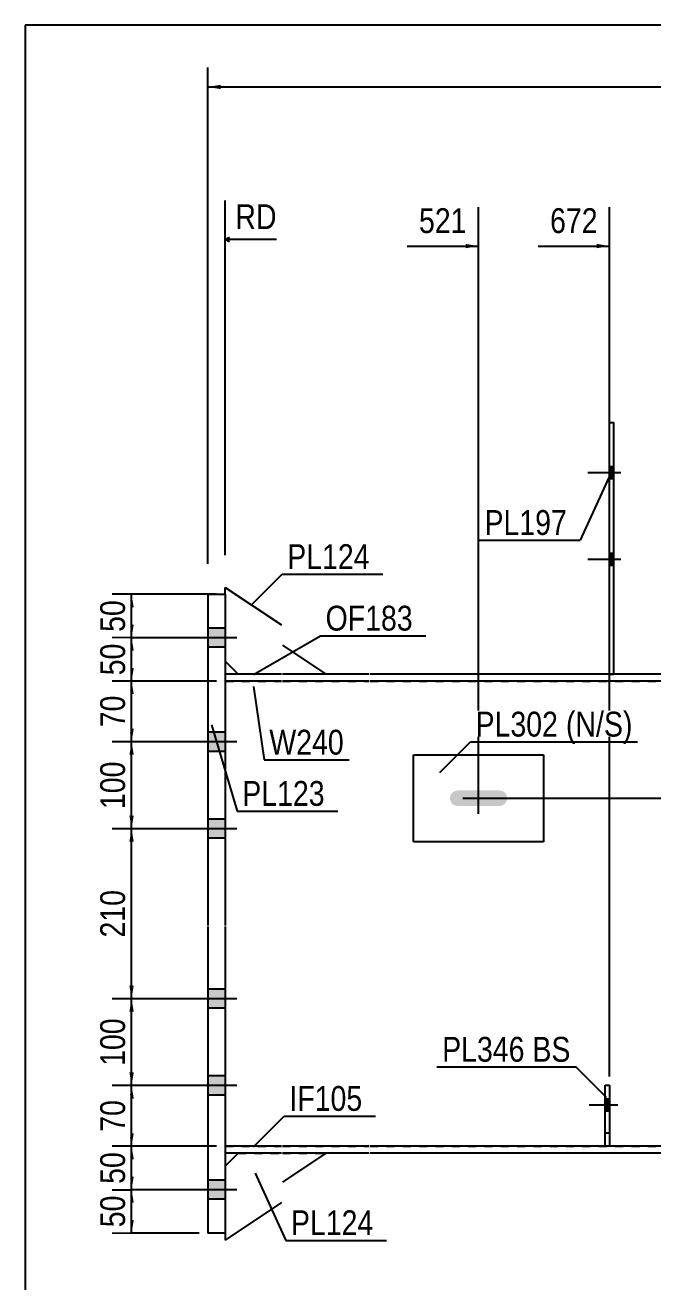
# Model space of a CAD drawing. Header units: millimetres. Extents: x -322 to 91, y -150 to 137.
# Drawn here: x -319 to -246.7, y -8.1 to 136.7 of the extents above; entities that cross this region are included whole.
import ezdxf

# ---------------------------------------------------------------- set-up
doc = ezdxf.new("R2010")
doc.units = ezdxf.units.MM
doc.linetypes.add('DXK_LINE_DOT1', pattern=[1.8814, 0.9407, -0.9407])
doc.linetypes.add('DXK_LINE_DOT2', pattern=[3.9198, 1.9599, -1.9599])
doc.styles.add('Arial Narrow', font='ARIALN.TTF', dxfattribs={"height": 0.2})

# ---------------------------------------------------------------- blocks, each defined once
blk = doc.blocks.new('Unknown-623360857-1210')
at = {"color": 5, "linetype": 'Continuous'}
for p, q in [((90.97, 136.66), (-319.03, 136.66)), ((-319.03, 136.66), (-319.03, -150.34))]:
    blk.add_line(p, q, dxfattribs=at)
blk = doc.blocks.new('Part-623360857-5745 - 1231')
at = {"color": 2, "linetype": 'Continuous'}
for p, q in [((-289.5, 7.5), (-296, 7.5)), ((-279.4, 7.5), (-289.4, 7.5)), ((-220.27, 7.5), (-279.3, 7.5)), ((-207.87, 7.5), (-220.17, 7.5)), ((-197.77, 7.5), (-207.77, 7.5)), ((-192.67, 7.5), (-197.67, 7.5)), ((-192.67, 6.7), (-192.67, 7.5)), ((-289.5, 6.7), (-296, 6.7)), ((-279.4, 6.7), (-289.4, 6.7)), ((-220.27, 6.7), (-279.3, 6.7)), ((-207.87, 6.7), (-220.17, 6.7)), ((-197.77, 6.7), (-207.77, 6.7)), ((-192.67, 6.7), (-197.67, 6.7))]:
    blk.add_line(p, q, dxfattribs=at)
at = {"color": 7, "linetype": 'DXK_LINE_DOT1'}
blk.add_line((-296, 7.5), (-296, 6.7), dxfattribs=at)
blk = doc.blocks.new('Part-623360857-5738 - 1231')
at = {"color": 2, "linetype": 'Continuous'}
for p, q in [((-289.5, 61.89), (-296, 61.89)), ((-289.5, 61.09), (-296, 61.09)), ((-279.4, 61.89), (-289.4, 61.89)), ((-279.4, 61.09), (-289.4, 61.09)), ((-220.27, 61.89), (-279.3, 61.89)), ((-220.27, 61.09), (-279.3, 61.09)), ((-207.87, 61.89), (-220.17, 61.89)), ((-207.87, 61.09), (-220.17, 61.09)), ((-197.77, 61.89), (-207.77, 61.89)), ((-197.77, 61.09), (-207.77, 61.09)), ((-192.67, 61.89), (-197.67, 61.89)), ((-192.67, 61.09), (-197.67, 61.09)), ((-192.67, 61.09), (-192.67, 61.89))]:
    blk.add_line(p, q, dxfattribs=at)
at = {"color": 7, "linetype": 'DXK_LINE_DOT1'}
blk.add_line((-296, 61.89), (-296, 61.09), dxfattribs=at)
blk = doc.blocks.new('Part-623360857-5758 - 1231')
at = {"color": 2, "linetype": 'Continuous'}
for p, q in [((-296, 71.09), (-296, 71.89)), ((-296, 71.89), (-289.5, 67.56)), ((-289.4, 65.23), (-284.4, 61.89)), ((-296, 63.39), (-294.5, 61.89))]:
    blk.add_line(p, q, dxfattribs=at)
at = {"color": 7, "linetype": 'DXK_LINE_DOT1'}
for p, q in [((-296, 71.09), (-296, 63.39)), ((-289.5, 61.89), (-294.5, 61.89)), ((-284.4, 61.89), (-289.4, 61.89))]:
    blk.add_line(p, q, dxfattribs=at)
blk = doc.blocks.new('Part-623360857-5760 - 1231')
at = {"color": 2, "linetype": 'Continuous'}
for p, q in [((-296, 5.2), (-294.5, 6.7)), ((-284.4, 6.7), (-289.4, 3.37)), ((-289.5, 1.03), (-296, -3.3)), ((-296, -2.5), (-296, -3.3))]:
    blk.add_line(p, q, dxfattribs=at)
at = {"color": 7, "linetype": 'DXK_LINE_DOT1'}
for p, q in [((-294.5, 6.7), (-289.5, 6.7)), ((-289.4, 6.7), (-284.4, 6.7)), ((-296, 5.2), (-296, -2.5))]:
    blk.add_line(p, q, dxfattribs=at)
blk = doc.blocks.new('Part-623360857-5762 - 1231')
at = {"color": 2, "linetype": 'Continuous'}
for p, q in [((-298, 71.09), (-296, 71.09)), ((-298, 71.09), (-298, 32.93)), ((-296, 71.09), (-296, 32.93)), ((-298, 32.83), (-298, -2.5)), ((-296, 32.83), (-296, -2.5)), ((-296, -2.5), (-298, -2.5))]:
    blk.add_line(p, q, dxfattribs=at)
blk = doc.blocks.new('Bolt-623360857-5834 - 1231')
at = {"linetype": 'Continuous'}
for points in [[(-298, 67.19), (-298, 64.99), (-296, 64.99), (-296, 67.19)], [(-298, 67.19), (-298, 64.99), (-296, 64.99), (-296, 67.19)], [(-298, 55.19), (-298, 52.99), (-296, 52.99), (-296, 55.19)], [(-298, 55.19), (-298, 52.99), (-296, 52.99), (-296, 55.19)], [(-298, 45.19), (-298, 42.99), (-296, 42.99), (-296, 45.19)], [(-298, 45.19), (-298, 42.99), (-296, 42.99), (-296, 45.19)], [(-298, 25.6), (-298, 23.4), (-296, 23.4), (-296, 25.6)], [(-298, 25.6), (-298, 23.4), (-296, 23.4), (-296, 25.6)], [(-298, 15.6), (-298, 13.4), (-296, 13.4), (-296, 15.6)], [(-298, 15.6), (-298, 13.4), (-296, 13.4), (-296, 15.6)], [(-298, 3.6), (-298, 1.4), (-296, 1.4), (-296, 3.6)], [(-298, 3.6), (-298, 1.4), (-296, 1.4), (-296, 3.6)]]:
    blk.add_hatch(color=3, dxfattribs=at).paths.add_polyline_path(points)
at = {"color": 3, "linetype": 'Continuous'}
for p, q in [((-296, 67.19), (-298, 67.19)), ((-296, 67.19), (-298, 67.19)), ((-294.66, 66.09), (-304, 66.09)), ((-294.66, 66.09), (-304, 66.09)), ((-296, 64.99), (-298, 64.99)), ((-296, 64.99), (-298, 64.99)), ((-296, 55.19), (-298, 55.19)), ((-296, 55.19), (-298, 55.19)), ((-294.66, 54.09), (-304, 54.09)), ((-294.66, 54.09), (-304, 54.09)), ((-296, 52.99), (-298, 52.99)), ((-296, 52.99), (-298, 52.99)), ((-296, 45.19), (-298, 45.19)), ((-296, 45.19), (-298, 45.19)), ((-294.66, 44.09), (-304, 44.09)), ((-294.66, 44.09), (-304, 44.09)), ((-296, 42.99), (-298, 42.99)), ((-296, 42.99), (-298, 42.99)), ((-296, 25.6), (-298, 25.6)), ((-296, 25.6), (-298, 25.6)), ((-294.66, 24.5), (-304, 24.5)), ((-294.66, 24.5), (-304, 24.5)), ((-296, 23.4), (-298, 23.4)), ((-296, 23.4), (-298, 23.4)), ((-294.66, 14.5), (-304, 14.5)), ((-294.66, 14.5), (-304, 14.5)), ((-296, 15.6), (-298, 15.6)), ((-296, 15.6), (-298, 15.6)), ((-296, 13.4), (-298, 13.4)), ((-296, 13.4), (-298, 13.4)), ((-296, 3.6), (-298, 3.6)), ((-296, 3.6), (-298, 3.6)), ((-294.66, 2.5), (-304, 2.5)), ((-294.66, 2.5), (-304, 2.5)), ((-296, 1.4), (-298, 1.4)), ((-296, 1.4), (-298, 1.4))]:
    blk.add_line(p, q, dxfattribs=at)
blk = doc.blocks.new('Part-623360857-5828 - 1231')
at = {"color": 7, "linetype": 'DXK_LINE_DOT1'}
for p, q in [((-296, 61.09), (-296, 32.93)), ((-296, 61.09), (-289.5, 61.09)), ((-289.4, 61.09), (-279.4, 61.09)), ((-279.3, 61.09), (-220.27, 61.09)), ((-220.17, 61.09), (-207.87, 61.09)), ((-207.77, 61.09), (-202.77, 61.09)), ((-296, 32.83), (-296, 7.5)), ((-296, 7.5), (-289.5, 7.5)), ((-289.4, 7.5), (-279.4, 7.5)), ((-279.3, 7.5), (-220.27, 7.5)), ((-220.17, 7.5), (-207.87, 7.5)), ((-207.77, 7.5), (-202.77, 7.5))]:
    blk.add_line(p, q, dxfattribs=at)
at = {"color": 2, "linetype": 'Continuous'}
for p, q in [((-202.77, 61.09), (-202.77, 32.93)), ((-202.77, 32.83), (-202.77, 7.5))]:
    blk.add_line(p, q, dxfattribs=at)
blk = doc.blocks.new('Bolt-623360857-5895 - 1231')
at = {"linetype": 'Continuous'}
blk.add_hatch(color=3, dxfattribs=at).paths.add_polyline_path([(-263.76, 46.96), (-263.57, 47.25), (-263.5, 47.59), (-263.57, 47.94), (-263.76, 48.23), (-264.06, 48.43), (-264.4, 48.49), (-269.2, 48.49), (-269.54, 48.43), (-269.84, 48.23), (-270.03, 47.94), (-270.1, 47.59), (-270.03, 47.25), (-269.84, 46.96), (-269.54, 46.76), (-269.2, 46.69), (-264.4, 46.69), (-264.06, 46.76)])
at = {"color": 3, "linetype": 'Continuous'}
for p, q in [((-266.8, 45.79), (-266.8, 49.39)), ((-268.6, 47.59), (-265, 47.59))]:
    blk.add_line(p, q, dxfattribs=at)
blk = doc.blocks.new('Part-623360857-7720 - 1231')
at = {"color": 2, "linetype": 'Continuous'}
for p, q in [((-251.7, 61.89), (-251.7, 90.89)), ((-251.7, 90.89), (-251.2, 90.89)), ((-251.2, 61.89), (-251.2, 90.89))]:
    blk.add_line(p, q, dxfattribs=at)
at = {"color": 7, "linetype": 'DXK_LINE_DOT1'}
blk.add_line((-251.7, 61.89), (-251.2, 61.89), dxfattribs=at)
blk = doc.blocks.new('Part-623360857-7721 - 1231')
at = {"color": 7, "linetype": 'DXK_LINE_DOT1'}
for p, q in [((-252.2, 7.53), (-252.2, 14.53)), ((-252.2, 14.53), (-251.7, 14.53)), ((-251.7, 14.53), (-251.7, 7.53)), ((-252.2, 9.03), (-251.7, 9.03)), ((-251.7, 7.53), (-252.2, 7.53))]:
    blk.add_line(p, q, dxfattribs=at)
blk = doc.blocks.new('Part-623360857-7724 - 1231')
at = {"color": 2, "linetype": 'Continuous'}
for p, q in [((-252.2, 7.53), (-252.2, 14.53)), ((-252.2, 14.53), (-251.7, 14.53)), ((-251.7, 14.53), (-251.7, 7.53)), ((-251.7, 7.53), (-252.2, 7.53))]:
    blk.add_line(p, q, dxfattribs=at)
blk = doc.blocks.new('Bolt-623360857-7727 - 1231')
at = {"linetype": 'Continuous'}
for points in [[(-251.2, 84.39), (-251.2, 85.79), (-251.7, 85.79), (-251.7, 84.39)], [(-251.2, 84.39), (-251.2, 85.79), (-251.7, 85.79), (-251.7, 84.39)], [(-251.2, 74.39), (-251.2, 75.79), (-251.7, 75.79), (-251.7, 74.39)], [(-251.2, 74.39), (-251.2, 75.79), (-251.7, 75.79), (-251.7, 74.39)]]:
    blk.add_hatch(color=3, dxfattribs=at).paths.add_polyline_path(points)
at = {"color": 3, "linetype": 'Continuous'}
for p, q in [((-251.2, 85.79), (-251.7, 85.79)), ((-251.2, 85.79), (-251.7, 85.79)), ((-250.4, 85.09), (-254.2, 85.09)), ((-250.4, 85.09), (-254.2, 85.09)), ((-251.2, 84.39), (-251.7, 84.39)), ((-251.2, 84.39), (-251.7, 84.39)), ((-251.2, 75.79), (-251.7, 75.79)), ((-251.2, 75.79), (-251.7, 75.79)), ((-250.4, 75.09), (-254.2, 75.09)), ((-250.4, 75.09), (-254.2, 75.09)), ((-251.2, 74.39), (-251.7, 74.39)), ((-251.2, 74.39), (-251.7, 74.39))]:
    blk.add_line(p, q, dxfattribs=at)
blk = doc.blocks.new('Bolt-623360857-7728 - 1231')
at = {"color": 3, "linetype": 'DXK_LINE_DOT2'}
for p, q in [((-250.75, 12.23), (-254.05, 12.23)), ((-251.7, 12.93), (-252.2, 12.93)), ((-251.7, 11.53), (-252.2, 11.53))]:
    blk.add_line(p, q, dxfattribs=at)
blk = doc.blocks.new('Bolt-623360857-7731 - 1231')
at = {"linetype": 'Continuous'}
blk.add_hatch(color=3, dxfattribs=at).paths.add_polyline_path([(-251.7, 11.53), (-251.7, 12.93), (-252.2, 12.93), (-252.2, 11.53)])
at = {"color": 3, "linetype": 'Continuous'}
for p, q in [((-250.75, 12.23), (-254.05, 12.23)), ((-251.7, 12.93), (-252.2, 12.93)), ((-251.7, 11.53), (-252.2, 11.53))]:
    blk.add_line(p, q, dxfattribs=at)
blk = doc.blocks.new('Part-623360857-15093 - 1231')
at = {"color": 2, "linetype": 'Continuous'}
for p, q in [((-274.3, 52.59), (-259.3, 52.59)), ((-274.3, 42.59), (-274.3, 52.59)), ((-259.3, 52.59), (-259.3, 42.59)), ((-259.3, 42.59), (-274.3, 42.59))]:
    blk.add_line(p, q, dxfattribs=at)
blk = doc.blocks.new('StraightDimension-623360857-9418 - 1231')
at = {"linetype": 'Continuous'}
for points in [[(-307.02, 1), (-306.77, 2.5), (-306.52, 1)], [(-306.52, -1), (-306.77, -2.5), (-307.02, -1)]]:
    blk.add_hatch(color=7, dxfattribs=at).paths.add_polyline_path(points)
at = {"color": 7, "linetype": 'Continuous'}
for p, q in [((-297, 2.5), (-309.02, 2.5)), ((-306.77, -2.5), (-306.77, 2.5)), ((-299, -2.5), (-309.02, -2.5))]:
    blk.add_line(p, q, dxfattribs=at)
at = {"color": 0}
blk.add_wipeout([(-306.92, 2.43), (-311.12, 2.43), (-311.12, -2.43), (-306.92, -2.43)], dxfattribs=at)
at = {"color": 3, "style": 'Arial Narrow'}
blk.add_text('50', height=2.863, rotation=90.0002, dxfattribs=at).set_placement((-307.52, -1.83))
blk = doc.blocks.new('StraightDimension-623360857-9410 - 1231')
at = {"linetype": 'Continuous'}
for points in [[(-307.02, 69.59), (-306.77, 71.09), (-306.52, 69.59)], [(-306.52, 67.59), (-306.77, 66.09), (-307.02, 67.59)]]:
    blk.add_hatch(color=7, dxfattribs=at).paths.add_polyline_path(points)
at = {"color": 7, "linetype": 'Continuous'}
for p, q in [((-297, 71.09), (-309.02, 71.09)), ((-306.77, 66.09), (-306.77, 71.09)), ((-297, 66.09), (-309.02, 66.09))]:
    blk.add_line(p, q, dxfattribs=at)
at = {"color": 0}
blk.add_wipeout([(-306.92, 71.02), (-311.12, 71.02), (-311.12, 66.16), (-306.92, 66.16)], dxfattribs=at)
at = {"color": 3, "style": 'Arial Narrow'}
blk.add_text('50', height=2.863, rotation=90.0002, dxfattribs=at).set_placement((-307.52, 66.76))
blk = doc.blocks.new('StraightDimension-623360857-9411 - 1231')
at = {"linetype": 'Continuous'}
for points in [[(-307.02, 64.59), (-306.77, 66.09), (-306.52, 64.59)], [(-306.52, 62.59), (-306.77, 61.09), (-307.02, 62.59)]]:
    blk.add_hatch(color=7, dxfattribs=at).paths.add_polyline_path(points)
at = {"color": 7, "linetype": 'Continuous'}
for p, q in [((-297, 66.09), (-309.02, 66.09)), ((-306.77, 61.09), (-306.77, 66.09)), ((-297, 61.09), (-309.02, 61.09))]:
    blk.add_line(p, q, dxfattribs=at)
at = {"color": 0}
blk.add_wipeout([(-306.92, 66.02), (-311.12, 66.02), (-311.12, 61.16), (-306.92, 61.16)], dxfattribs=at)
at = {"color": 3, "style": 'Arial Narrow'}
blk.add_text('50', height=2.863, rotation=90.0002, dxfattribs=at).set_placement((-307.52, 61.76))
blk = doc.blocks.new('StraightDimension-623360857-9412 - 1231')
at = {"linetype": 'Continuous'}
for points in [[(-307.02, 59.59), (-306.77, 61.09), (-306.52, 59.59)], [(-306.52, 55.6), (-306.77, 54.1), (-307.02, 55.6)]]:
    blk.add_hatch(color=7, dxfattribs=at).paths.add_polyline_path(points)
at = {"color": 7, "linetype": 'Continuous'}
for p, q in [((-297, 61.09), (-309.02, 61.09)), ((-306.77, 54.1), (-306.77, 61.09)), ((-297, 54.1), (-309.02, 54.1))]:
    blk.add_line(p, q, dxfattribs=at)
at = {"color": 0}
blk.add_wipeout([(-306.92, 60.02), (-311.12, 60.02), (-311.12, 55.17), (-306.92, 55.17)], dxfattribs=at)
at = {"color": 3, "style": 'Arial Narrow'}
blk.add_text('70', height=2.863, rotation=90.0002, dxfattribs=at).set_placement((-307.52, 55.77))
blk = doc.blocks.new('StraightDimension-623360857-9413 - 1231')
at = {"linetype": 'Continuous'}
for points in [[(-307.02, 52.6), (-306.77, 54.1), (-306.52, 52.6)], [(-306.52, 45.59), (-306.77, 44.09), (-307.02, 45.59)]]:
    blk.add_hatch(color=7, dxfattribs=at).paths.add_polyline_path(points)
at = {"color": 7, "linetype": 'Continuous'}
for p, q in [((-297, 54.1), (-309.02, 54.1)), ((-306.77, 44.09), (-306.77, 54.1)), ((-297, 44.09), (-309.02, 44.09))]:
    blk.add_line(p, q, dxfattribs=at)
at = {"color": 0}
blk.add_wipeout([(-306.92, 52.44), (-311.12, 52.44), (-311.12, 45.75), (-306.92, 45.75)], dxfattribs=at)
at = {"color": 3, "style": 'Arial Narrow'}
blk.add_text('100', height=2.863, rotation=90.0002, dxfattribs=at).set_placement((-307.52, 46.35))
blk = doc.blocks.new('StraightDimension-623360857-9414 - 1231')
at = {"linetype": 'Continuous'}
for points in [[(-307.02, 42.59), (-306.77, 44.09), (-306.52, 42.59)], [(-306.52, 26), (-306.77, 24.5), (-307.02, 26)]]:
    blk.add_hatch(color=7, dxfattribs=at).paths.add_polyline_path(points)
at = {"color": 7, "linetype": 'Continuous'}
for p, q in [((-297, 44.09), (-309.02, 44.09)), ((-306.77, 24.5), (-306.77, 44.09)), ((-297, 24.5), (-309.02, 24.5))]:
    blk.add_line(p, q, dxfattribs=at)
at = {"color": 0}
blk.add_wipeout([(-306.92, 37.64), (-311.12, 37.64), (-311.12, 30.95), (-306.92, 30.95)], dxfattribs=at)
at = {"color": 3, "style": 'Arial Narrow'}
blk.add_text('210', height=2.863, rotation=90.0002, dxfattribs=at).set_placement((-307.52, 31.55))
blk = doc.blocks.new('StraightDimension-623360857-9415 - 1231')
at = {"linetype": 'Continuous'}
for points in [[(-307.02, 23), (-306.77, 24.5), (-306.52, 23)], [(-306.52, 16), (-306.77, 14.5), (-307.02, 16)]]:
    blk.add_hatch(color=7, dxfattribs=at).paths.add_polyline_path(points)
at = {"color": 7, "linetype": 'Continuous'}
for p, q in [((-297, 24.5), (-309.02, 24.5)), ((-306.77, 14.5), (-306.77, 24.5)), ((-297, 14.5), (-309.02, 14.5))]:
    blk.add_line(p, q, dxfattribs=at)
at = {"color": 0}
blk.add_wipeout([(-306.92, 22.84), (-311.12, 22.84), (-311.12, 16.16), (-306.92, 16.16)], dxfattribs=at)
at = {"color": 3, "style": 'Arial Narrow'}
blk.add_text('100', height=2.863, rotation=90.0002, dxfattribs=at).set_placement((-307.52, 16.76))
blk = doc.blocks.new('StraightDimension-623360857-9416 - 1231')
at = {"linetype": 'Continuous'}
for points in [[(-307.02, 13), (-306.77, 14.5), (-306.52, 13)], [(-306.52, 9), (-306.77, 7.5), (-307.02, 9)]]:
    blk.add_hatch(color=7, dxfattribs=at).paths.add_polyline_path(points)
at = {"color": 7, "linetype": 'Continuous'}
for p, q in [((-297, 14.5), (-309.02, 14.5)), ((-306.77, 7.5), (-306.77, 14.5)), ((-297, 7.5), (-309.02, 7.5))]:
    blk.add_line(p, q, dxfattribs=at)
at = {"color": 0}
blk.add_wipeout([(-306.92, 13.43), (-311.12, 13.43), (-311.12, 8.57), (-306.92, 8.57)], dxfattribs=at)
at = {"color": 3, "style": 'Arial Narrow'}
blk.add_text('70', height=2.863, rotation=90.0002, dxfattribs=at).set_placement((-307.52, 9.17))
blk = doc.blocks.new('StraightDimension-623360857-9417 - 1231')
at = {"linetype": 'Continuous'}
for points in [[(-307.02, 6), (-306.77, 7.5), (-306.52, 6)], [(-306.52, 4), (-306.77, 2.5), (-307.02, 4)]]:
    blk.add_hatch(color=7, dxfattribs=at).paths.add_polyline_path(points)
at = {"color": 7, "linetype": 'Continuous'}
for p, q in [((-297, 7.5), (-309.02, 7.5)), ((-306.77, 2.5), (-306.77, 7.5)), ((-297, 2.5), (-309.02, 2.5))]:
    blk.add_line(p, q, dxfattribs=at)
at = {"color": 0}
blk.add_wipeout([(-306.92, 7.43), (-311.12, 7.43), (-311.12, 2.57), (-306.92, 2.57)], dxfattribs=at)
at = {"color": 3, "style": 'Arial Narrow'}
blk.add_text('50', height=2.863, rotation=90.0002, dxfattribs=at).set_placement((-307.52, 3.17))
blk = doc.blocks.new('StraightDimension-623360857-9641 - 1231')
at = {"linetype": 'Continuous'}
for points in [[(-205.56, 59.59), (-205.31, 61.09), (-205.06, 59.59)], [(-205.06, 49.09), (-205.31, 47.59), (-205.56, 49.09)]]:
    blk.add_hatch(color=7, dxfattribs=at).paths.add_polyline_path(points)
at = {"color": 7, "linetype": 'Continuous'}
for p, q in [((-218.54, 61.09), (-202.91, 61.09)), ((-205.31, 47.59), (-205.31, 61.09)), ((-265.8, 47.59), (-202.91, 47.59))]:
    blk.add_line(p, q, dxfattribs=at)
at = {"color": 0}
blk.add_wipeout([(-205.46, 57.69), (-209.66, 57.69), (-209.66, 51), (-205.46, 51)], dxfattribs=at)
at = {"color": 3, "style": 'Arial Narrow'}
blk.add_text('135', height=2.863, rotation=90.0002, dxfattribs=at).set_placement((-206.06, 51.6))
blk = doc.blocks.new('StraightDimension-623360857-11983 - 1231')
at = {"linetype": 'Continuous'}
blk.add_hatch(color=7, dxfattribs=at).paths.add_polyline_path([(-296.5, 129.29), (-298, 129.54), (-296.5, 129.79)])
at = {"color": 7, "linetype": 'Continuous'}
for p, q in [((-298, 74.59), (-298, 131.79)), ((-298, 129.54), (61.84, 129.54))]:
    blk.add_line(p, q, dxfattribs=at)
blk = doc.blocks.new('StraightDimension-623360857-14835 - 1231')
at = {"linetype": 'Continuous'}
blk.add_hatch(color=7, dxfattribs=at).paths.add_polyline_path([(-253.2, 111.46), (-251.7, 111.21), (-253.2, 110.96)])
at = {"color": 7, "linetype": 'Continuous'}
for p, q in [((-251.7, 15.53), (-251.7, 115.71)), ((-259.93, 111.21), (-251.7, 111.21))]:
    blk.add_line(p, q, dxfattribs=at)
at = {"color": 0}
blk.add_wipeout([(-252.47, 112.11), (-252.47, 116.31), (-259.16, 116.31), (-259.16, 112.11)], dxfattribs=at)
at = {"color": 3, "style": 'Arial Narrow'}
blk.add_text('672', height=2.863, dxfattribs=at).set_placement((-258.56, 112.71))
blk = doc.blocks.new('StraightDimension-623360857-14836 - 1231')
at = {"linetype": 'Continuous'}
blk.add_hatch(color=7, dxfattribs=at).paths.add_polyline_path([(-268.3, 111.46), (-266.8, 111.21), (-268.3, 110.96)])
at = {"color": 7, "linetype": 'Continuous'}
for p, q in [((-266.8, 48.59), (-266.8, 115.71)), ((-275.03, 111.21), (-266.8, 111.21))]:
    blk.add_line(p, q, dxfattribs=at)
at = {"color": 0, "linetype": 'Continuous'}
blk.add_wipeout([(-289.47, 112.56), (-289.47, 116.76), (-295.41, 116.76), (-295.41, 112.56)], dxfattribs=at)
at = {"color": 7, "linetype": 'Continuous'}
for p, q in [((-296, 75.59), (-296, 116.46)), ((-295.5, 112.21), (-296, 111.96)), ((-295.5, 111.71), (-296, 111.96)), ((-290.07, 111.96), (-296, 111.96))]:
    blk.add_line(p, q, dxfattribs=at)
at = {"color": 3, "linetype": 'Continuous', "style": 'Arial Narrow'}
blk.add_text('RD', height=2.863, dxfattribs=at).set_placement((-294.81, 113.16))
at = {"color": 0}
blk.add_wipeout([(-267.57, 112.11), (-267.57, 116.31), (-274.26, 116.31), (-274.26, 112.11)], dxfattribs=at)
at = {"color": 3, "style": 'Arial Narrow'}
blk.add_text('521', height=2.863, dxfattribs=at).set_placement((-273.66, 112.71))
blk = doc.blocks.new('Mark-623360857-15114 - 1231')
at = {"color": 0}
for points in [[(-257.63, 54.7), (-257.63, 57.7), (-267.14, 57.7), (-267.14, 54.7)], [(-249.07, 54.7), (-249.07, 57.7), (-256.73, 57.7), (-256.73, 54.7)]]:
    blk.add_wipeout(points, dxfattribs=at)
for points in [[(-257.63, 54.7), (-257.63, 57.7), (-267.14, 57.7), (-267.14, 54.7)], [(-249.07, 54.7), (-249.07, 57.7), (-256.73, 57.7), (-256.73, 54.7)]]:
    blk.add_wipeout(points, dxfattribs=at)
at = {"color": 7, "linetype": 'Continuous'}
for p, q in [((-271.27, 50.56), (-267.74, 54.1)), ((-267.74, 54.1), (-248.47, 54.1))]:
    blk.add_line(p, q, dxfattribs=at)
at = {"color": 3, "style": 'Arial Narrow'}
for s, p in [('PL302', (-267.14, 54.7)), ('(N/', (-256.73, 54.7)), ('S)', (-252.35, 54.7))]:
    blk.add_text(s, height=2.863, dxfattribs=at).set_placement(p)
blk = doc.blocks.new('Mark-623360857-9866 - 1231')
at = {"color": 0}
blk.add_wipeout([(-279.33, 74), (-279.33, 77), (-288.84, 77), (-288.84, 74)], dxfattribs=at)
blk.add_wipeout([(-279.33, 74), (-279.33, 77), (-288.84, 77), (-288.84, 74)], dxfattribs=at)
at = {"color": 7, "linetype": 'Continuous'}
for p, q in [((-292.97, 69.86), (-289.44, 73.4)), ((-289.44, 73.4), (-277.83, 73.4))]:
    blk.add_line(p, q, dxfattribs=at)
at = {"color": 3, "style": 'Arial Narrow'}
blk.add_text('PL124', height=2.863, dxfattribs=at).set_placement((-288.84, 74))
blk = doc.blocks.new('MarkSet-623360857-9776 - 1231')
at = {"color": 0}
for points in [[(-261.49, 17.24), (-261.49, 20.24), (-270.99, 20.24), (-270.99, 17.24)], [(-256.21, 17.24), (-256.21, 20.24), (-260.59, 20.24), (-260.59, 17.24)]]:
    blk.add_wipeout(points, dxfattribs=at)
for points in [[(-261.49, 17.24), (-261.49, 20.24), (-270.99, 20.24), (-270.99, 17.24)], [(-256.21, 17.24), (-256.21, 20.24), (-260.59, 20.24), (-260.59, 17.24)]]:
    blk.add_wipeout(points, dxfattribs=at)
at = {"color": 7, "linetype": 'Continuous'}
for p in [(-271.59, 16.64), (-252.07, 13.1)]:
    blk.add_line(p, (-255.61, 16.64), dxfattribs=at)
at = {"color": 3, "style": 'Arial Narrow'}
for s, p in [('PL346', (-270.99, 17.24)), ('BS', (-260.59, 17.24))]:
    blk.add_text(s, height=2.863, dxfattribs=at).set_placement(p)
blk = doc.blocks.new('Mark-623360857-9836 - 1231')
at = {"color": 0}
blk.add_wipeout([(-274.37, 66.91), (-274.37, 69.91), (-284.42, 69.91), (-284.42, 66.91)], dxfattribs=at)
blk.add_wipeout([(-274.37, 66.91), (-274.37, 69.91), (-284.42, 69.91), (-284.42, 66.91)], dxfattribs=at)
at = {"color": 7, "linetype": 'Continuous'}
for p, q in [((-292.73, 61.84), (-285.02, 66.31)), ((-285.02, 66.31), (-272.87, 66.31))]:
    blk.add_line(p, q, dxfattribs=at)
at = {"color": 3, "style": 'Arial Narrow'}
blk.add_text('OF183', height=2.863, dxfattribs=at).set_placement((-284.42, 66.91))
blk = doc.blocks.new('Mark-623360857-9848 - 1231')
at = {"color": 0}
blk.add_wipeout([(-280.18, 11.58), (-280.18, 14.58), (-288.59, 14.58), (-288.59, 11.58)], dxfattribs=at)
blk.add_wipeout([(-280.18, 11.58), (-280.18, 14.58), (-288.59, 14.58), (-288.59, 11.58)], dxfattribs=at)
at = {"color": 7, "linetype": 'Continuous'}
for p, q in [((-292.73, 7.44), (-289.19, 10.98)), ((-289.19, 10.98), (-278.68, 10.98))]:
    blk.add_line(p, q, dxfattribs=at)
at = {"color": 3, "style": 'Arial Narrow'}
blk.add_text('IF105', height=2.863, dxfattribs=at).set_placement((-288.59, 11.58))
blk = doc.blocks.new('Mark-623360857-9869 - 1231')
at = {"color": 0}
blk.add_wipeout([(-278.91, -2.74), (-278.91, 0.26), (-288.41, 0.26), (-288.41, -2.74)], dxfattribs=at)
blk.add_wipeout([(-278.91, -2.74), (-278.91, 0.26), (-288.41, 0.26), (-288.41, -2.74)], dxfattribs=at)
at = {"color": 7, "linetype": 'Continuous'}
for p, q in [((-292.55, 4.39), (-289.01, -3.34)), ((-289.01, -3.34), (-277.41, -3.34))]:
    blk.add_line(p, q, dxfattribs=at)
at = {"color": 3, "style": 'Arial Narrow'}
blk.add_text('PL124', height=2.863, dxfattribs=at).set_placement((-288.41, -2.74))
blk = doc.blocks.new('Mark-623360857-9872 - 1231')
at = {"color": 0}
blk.add_wipeout([(-284.52, 46.72), (-284.52, 49.72), (-294.02, 49.72), (-294.02, 46.72)], dxfattribs=at)
blk.add_wipeout([(-284.52, 46.72), (-284.52, 49.72), (-294.02, 49.72), (-294.02, 46.72)], dxfattribs=at)
at = {"color": 7, "linetype": 'Continuous'}
for p, q in [((-297.57, 56.06), (-294.62, 46.12)), ((-294.62, 46.12), (-283.02, 46.12))]:
    blk.add_line(p, q, dxfattribs=at)
at = {"color": 3, "style": 'Arial Narrow'}
blk.add_text('PL123', height=2.863, dxfattribs=at).set_placement((-294.02, 46.72))
blk = doc.blocks.new('Mark-623360857-9929 - 1231')
at = {"color": 0}
blk.add_wipeout([(-282.31, 52.62), (-282.31, 55.62), (-290.9, 55.62), (-290.9, 52.62)], dxfattribs=at)
blk.add_wipeout([(-282.31, 52.62), (-282.31, 55.62), (-290.9, 55.62), (-290.9, 52.62)], dxfattribs=at)
at = {"color": 7, "linetype": 'Continuous'}
for p, q in [((-292.73, 60.45), (-291.5, 52.02)), ((-291.5, 52.02), (-281.71, 52.02))]:
    blk.add_line(p, q, dxfattribs=at)
at = {"color": 3, "style": 'Arial Narrow'}
blk.add_text('W240', height=2.863, dxfattribs=at).set_placement((-290.9, 52.62))
blk = doc.blocks.new('Mark-623360857-9932 - 1231')
at = {"color": 7, "linetype": 'Continuous'}
blk.add_line((-251.57, 85.06), (-255.11, 77.33), dxfattribs=at)
at = {"color": 0}
blk.add_wipeout([(-256.61, 77.93), (-256.61, 80.93), (-266.11, 80.93), (-266.11, 77.93)], dxfattribs=at)
blk.add_wipeout([(-256.61, 77.93), (-256.61, 80.93), (-266.11, 80.93), (-266.11, 77.93)], dxfattribs=at)
at = {"color": 7, "linetype": 'Continuous'}
blk.add_line((-266.71, 77.33), (-255.11, 77.33), dxfattribs=at)
at = {"color": 3, "style": 'Arial Narrow'}
blk.add_text('PL197', height=2.863, dxfattribs=at).set_placement((-266.11, 77.93))

msp = doc.modelspace()

# ---------------------------------------------------------------- block references
for name in ['Unknown-623360857-1210', 'Part-623360857-7720 - 1231', 'Bolt-623360857-7727 - 1231', 'Part-623360857-5762 - 1231', 'Part-623360857-5758 - 1231', 'Bolt-623360857-5834 - 1231', 'Part-623360857-5738 - 1231', 'Part-623360857-5828 - 1231', 'Part-623360857-15093 - 1231', 'Bolt-623360857-5895 - 1231', 'Part-623360857-7721 - 1231', 'Part-623360857-7724 - 1231', 'Bolt-623360857-7728 - 1231', 'Bolt-623360857-7731 - 1231', 'Part-623360857-5745 - 1231', 'Part-623360857-5760 - 1231']:
    msp.add_blockref(name, (0, 0))

# ---------------------------------------------------------------- next in the draw order: block references
for name in ['StraightDimension-623360857-11983 - 1231', 'StraightDimension-623360857-9410 - 1231', 'StraightDimension-623360857-9641 - 1231', 'Mark-623360857-9848 - 1231', 'Mark-623360857-9869 - 1231', 'StraightDimension-623360857-9418 - 1231']:
    msp.add_blockref(name, (0, 0))

# ---------------------------------------------------------------- next in the draw order: block references
for name in ['StraightDimension-623360857-14836 - 1231', 'StraightDimension-623360857-14835 - 1231', 'StraightDimension-623360857-9411 - 1231']:
    msp.add_blockref(name, (0, 0))

# ---------------------------------------------------------------- next in the draw order: block references
for name in ['Mark-623360857-9932 - 1231', 'Mark-623360857-9866 - 1231', 'StraightDimension-623360857-9412 - 1231', 'Mark-623360857-15114 - 1231', 'MarkSet-623360857-9776 - 1231']:
    msp.add_blockref(name, (0, 0))

# ---------------------------------------------------------------- next in the draw order: block references
for name in ['Mark-623360857-9836 - 1231', 'StraightDimension-623360857-9413 - 1231']:
    msp.add_blockref(name, (0, 0))

# ---------------------------------------------------------------- next in the draw order: block references
for name in ['Mark-623360857-9872 - 1231', 'StraightDimension-623360857-9414 - 1231']:
    msp.add_blockref(name, (0, 0))

# ---------------------------------------------------------------- next in the draw order: block references
for name in ['Mark-623360857-9929 - 1231', 'StraightDimension-623360857-9415 - 1231']:
    msp.add_blockref(name, (0, 0))

# ---------------------------------------------------------------- next in the draw order: block references
msp.add_blockref('StraightDimension-623360857-9416 - 1231', (0, 0))

# ---------------------------------------------------------------- next in the draw order: block references
msp.add_blockref('StraightDimension-623360857-9417 - 1231', (0, 0))

doc.saveas('drawing.dxf')
